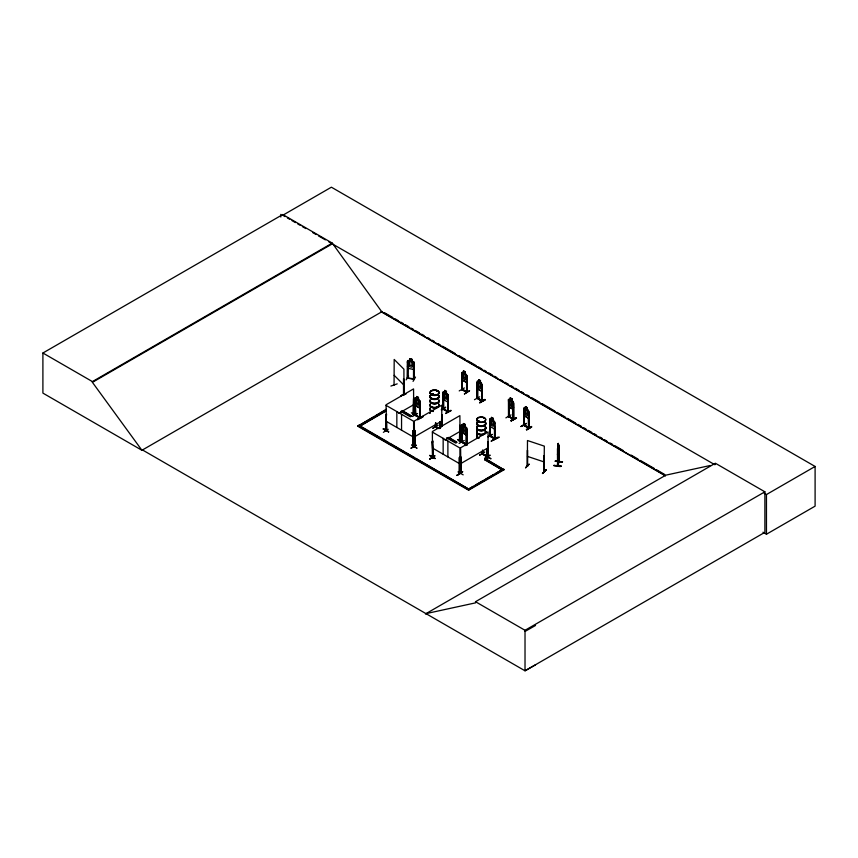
<?xml version="1.0" encoding="UTF-8"?>
<svg xmlns="http://www.w3.org/2000/svg" width="858" height="858" viewBox="0 0 858 858"><rect width="100%" height="100%" fill="white"/><g stroke="black" fill="none" stroke-linecap="round" stroke-linejoin="round"><path stroke-width="1.29" d="M557.925 465.486L557.925 464.907M559.03 461.25L557.657 465.444M557.603 455.416C560.263 440.776 557.754 459.341 557.475 453.979M558.032 444.894L558.161 444.079M558.065 444.809L558.322 443.425L557.936 446.761M554 465.744C563.695 464.264 563.663 468.532 554.064 465.208M559.008 461.743L557.786 465.883L557.925 446.739L557.539 448.798M397.19 383.869L390.905 386.057M436.819 391.42L437.205 391.012M479.483 421.149L478.582 421.278M483.612 418.157L484.169 418.479M529.021 464.21L525.568 467.589M529.171 464.21L525.568 467.921M557.925 445.549L558.054 444.744M557.668 451.737L557.861 452.616L558.579 444.455L557.679 447.629M558.966 445.903L558.89 462.183L558.633 444.712L558.912 462.108M557.861 451.051L558.226 446.139L557.85 465.797M557.486 465.765L558.687 461.765M416.859 448.112L411.69 444.873L416.913 448.133M429.804 455.351C445.828 464.961 419.154 449.571 435.017 458.269M458 471.9L463.191 474.86M420.045 406.274L419.465 407.958L415.486 405.662L414.972 398.187L416.72 398.434M448.166 400.289L447.533 401.93L443.554 399.635L443.039 392.16L443.629 391.731L448.112 395.077L448.166 412.108L447.812 411.089M465.154 373.831L466.902 375.472L466.226 382.26L462.398 379.987M466.849 380.673L466.269 382.357L462.29 380.062L461.829 377.788L462.29 380.062M481.477 391.066L482.099 389.553M482.153 389.521L481.52 391.162L477.649 388.792L477.027 386.626L477.541 388.867L481.574 391.13M466.666 433.258L466.109 434.824L462.269 432.539L461.711 430.341L462.172 432.614L466.205 434.877L466.784 433.269M494.851 427.241L494.208 428.882L490.24 426.587L489.768 424.313M528.217 417.985L524.324 415.744L523.702 413.567L524.227 415.819L528.26 418.082L528.775 416.43M528.26 418.082L528.775 416.505M413.384 369.39L414.157 367.61M394.058 385.221L394.187 359.459L403.914 369.187L403.957 394.701L403.507 394.176M403.657 394.777L403.689 378.904M527.305 466.184L527.477 450.171L527.649 466.291L527.445 465.454M543.918 471.139L544.197 471.814L544.187 455.909M544.101 471.535L544.315 446.139L527.477 440.529L527.37 466.205M412.408 416.516L417.567 413.545M432.882 428.346L438.084 425.118L432.925 428.088M459.212 390.916L464.371 387.934M479.665 396.825L474.474 399.699M459.094 443.447L464.242 440.497M479.568 455.298L484.77 452.069L479.611 455.04M492.31 434.459L488.159 436.84M505.888 417.867L511.046 414.886M383.365 432.325L388.234 429.268M429.676 459.084L434.813 455.845M385.875 431.038L386.443 431.306L386.1 415.025L385.928 431.07L386.626 431.199L386.572 430.534M412.977 446.664L413.127 430.641L413.47 446.911L412.88 446.61L413.642 446.75M432.679 457.443L432.196 457.142L433.086 456.896M432.368 457.614L432.958 457.925L432.389 441.162L433.033 440.991M459.298 473.401L459.448 457.378L459.791 473.659L459.212 473.348L459.985 473.53L459.92 448.005L432.421 432.132M415.283 414.511L415.465 414.886M415.701 414.789L415.122 414.478M415.69 415.39L415.175 399.217L415.647 415.336M415.122 415.058L420.291 418.007L420.227 402.134L419.573 401.962L420.098 418.136L420.045 401.072L418.35 399.442M443.683 408.708L443.007 408.558L443.575 408.88M443.243 393.189L443.575 409.459L443.704 397.426M435.596 426.308C436.979 427.037 433.923 426.769 438.17 428.367M448.112 411.497L447.769 411.261M448.337 412.001L447.822 395.828L447.64 411.872C451.662 412.698 434.931 405.148 447.672 411.272M461.754 389.618L466.902 392.535L466.849 375.461M462.505 389.178L461.969 388.867L462.162 389.854L461.979 373.616M463.524 372.822L461.776 372.576L462.183 389.843L462.441 379.172M462.012 389.478L467.095 392.406L466.559 376.254L466.827 392.535L466.409 391.698M477.08 398.444C476.351 396.771 478.839 399.774 482.153 401.34L482.099 384.266L480.405 382.636L481.199 383.816L481.199 387.462L480.351 388.535L478.775 387.623L477.927 385.564L478.775 379.676L480.459 380.652L480.459 382.604M462.323 431.724L462.194 442.449L461.625 442.17L462.29 441.688M462.323 426.437L462.29 442.267M466.205 444.755L466.441 428.818L466.259 444.852L461.701 442.192M490.261 436.003L490.197 436.422M482.282 453.249L482.668 454.268L482.797 450.16M494.787 438.449L494.455 438.052M494.455 438.213L489.864 435.982L495.034 438.931L494.508 428.078M482.282 453.828L487.376 456.778L487.376 456.134M508.933 416.849L508.655 400.568L508.998 416.838L508.429 416.57L509.094 416.076M512.998 418.597L513.685 418.725M523.68 425.375L528.828 428.292L528.775 411.218M528.828 427.713L523.948 424.656M525.45 408.58L523.766 408.397L523.734 425.407L524.431 424.967M528.764 428.292L528.667 427.681M406.124 379.901L408.623 375.997M386.711 429.558L386.69 430.169M413.792 414.543L413.224 414.822L413.567 398.541L413.331 414.811L413.792 413.91L413.224 414.242M433.086 456.317L432.389 456.392M459.588 440.991L459.942 440.551M459.448 441.387L460.124 441.237L459.888 425.289L459.373 441.462L460.124 440.658M460.778 457.55L460.778 473.423L460.961 472.468M407.518 361.1L408.194 360.467L413.438 361.54L414.21 362.43L414.232 379.461L407.368 378.078L407.55 361.057M408.14 362.183L407.432 362.194L408.14 362.183L408.118 378.206L407.486 377.52M407.443 366.291L408.14 368.382L413.459 369.423L414.21 367.674M411.958 361.282L411.979 359.288L409.695 358.869L409.77 360.907L408.644 361.325L408.644 364.972L409.77 366.763L411.883 367.192L413.009 365.862L413.009 362.215L411.883 361.336L411.904 359.341M413.545 363.438L414.242 363.427L413.545 363.438L413.588 379.375L413.62 363.299M408.118 378.206L407.958 377.638M407.475 377.895L414.232 378.882M415.508 377.08L413.063 381.37M431.445 394.197L432.829 394.305M432.121 393.897L431.81 394.487L432.732 394.508M478.12 421.149L479.021 421.278M542.492 473.262L546.106 469.573M546.256 469.916L542.471 473.552L546.128 469.862M413.127 414.639L413.513 414.393M414.307 446.525L414.972 445.967M460.628 473.273L461.304 472.704M461.218 473.198L461.068 457.175M487.816 457.818L488.095 441.57L487.58 457.754L488.32 457.571L487.634 457.078M408.194 360.467L407.443 361.057L407.443 378.088M386.711 430.18L386.711 421.9M461.25 473.219L461.25 457.282M403.517 394.616L403.517 378.743M432.335 394.326L431.906 394.09M432.539 394.036L431.906 394.53M478.496 420.881L478.196 421.46L479.107 421.439M415.025 398.241L415.594 397.844M478.775 381.628L477.027 381.381L477.048 398.455M463.341 425.418L461.647 425.139L461.679 442.202M461.711 425.193L462.269 424.796M509.073 406.939L512.966 409.18L513.524 407.625L513.009 409.277L508.976 407.014L508.451 399.528L510.145 399.807M489.768 419.165L490.336 418.768M524.302 407.915L523.766 408.301M386.529 414.146L386.711 414.253M386.572 415.293L385.928 415.133M411.4 412.795L416.344 415.83M414.746 430.437L414.982 446.396L414.918 430.534M441.312 426.565L441.773 414.832L441.956 426.405M441.495 426.673L441.956 414.929M412.945 446.61L413.417 446.879L413.073 446.063M411.046 448.326L416.194 445.366M411.025 448.048L416.162 445.077M441.773 426.297L441.773 405.18L414.275 421.053L414.704 446.299M459.556 441.57L460.07 425.386M432.722 458.022L432.421 441.773L432.947 457.947M432.893 442.042L432.25 441.881M457.722 439.532L462.623 442.331M429.719 459.169L434.845 455.845L429.719 458.837M487.762 457.85L488.277 441.677M490.83 458.612L485.928 455.823M459.706 473.627L459.223 472.747L459.738 473.048M462.441 471.771C445.452 482.936 473.852 464.146 457.4 475.107M457.325 475.107L462.516 472.104M487.634 457.722L488.277 457.55M142.557 449.989L141.999 450.321L42.9 393.103L42.9 353.013L282.754 214.532L332.271 243.114L381.789 311.797L665.293 475.482M282.754 214.532L282.754 215.272L331.392 187.194L815.1 466.462L815.1 506.145L766.462 534.223L762.987 532.207M42.9 353.013L92.417 381.596L332.271 243.114M535.521 664.821L525.021 670.806L142.492 449.957L141.924 450.278L92.417 382.336L332.271 243.854M141.924 450.278L382.346 311.475M484.791 459.362L501.973 469.787L484.791 459.867L485.789 458.783L503.978 469.787L468.607 490.208L357.775 426.212L386.272 409.266M357.775 426.212L358.773 425.139L469.616 489.628M359.92 424.978L373.67 417.042M375.965 415.712L385.124 410.424M386.132 410.51L359.781 426.212L386.132 411.003M418.296 397.522L416.72 396.482L416.72 398.562L415.873 398.723L415.873 402.37L416.72 404.418L418.296 405.33L419.144 404.257L418.404 397.458L418.404 399.41M415.562 397.769L420.098 401.072L420.098 406.317M414.972 398.187L414.993 415.251L420.045 418.103L419.798 417.127M463.459 370.903L462.676 376.769L463.524 378.818L465.1 379.729L465.948 378.657L465.948 375.01L465.1 373.863L465.208 371.846L463.459 370.903L465.1 371.911M461.776 372.576L461.829 389.639M462.365 372.158L466.302 374.431M398.67 413.374L413.567 404.772M467.031 376.523L466.377 376.362M444.787 390.444L443.94 396.342L444.787 398.391L446.364 399.302L447.211 398.23L447.211 394.583L446.364 393.447L446.417 391.452L444.787 390.444L446.417 391.452L446.417 393.414M443.039 392.16L443.06 409.223L448.112 412.076M447.511 394.036L448.166 395.045M443.039 397.393L443.618 399.603M401.169 411.089L411.325 416.291L410.328 416.87L401.169 411.583M448.284 396.096L447.64 395.935M462.012 388.91L462.323 389.307M477.616 380.963L481.553 383.236M477.23 382.421L477.305 398.305L482.346 401.212L482.271 385.328L481.628 385.167L482.078 401.34M478.775 379.804L480.459 380.652M419.519 417.396L420.195 417.374M417.889 419.701L417.61 419.24L422.801 416.312M417.61 419.573L422.833 416.602L417.685 419.573M419.959 418.554L423.048 416.752M466.323 391.795C470.463 392.642 454.922 386.079 466.505 391.688M464.414 393.972L469.594 390.69L464.446 393.908M482.271 385.328L481.628 385.167M441.259 409.813L445.677 407.26L441.548 409.974M441.473 409.888L445.388 407.432M443.575 409.051L448.091 411.529M445.677 413.213L450.868 410.285M445.677 413.545L451.104 410.692M414.275 436.926L441.773 421.053M481.574 400.589C470.302 394.498 485.81 401.984 481.628 400.525M479.686 402.466L484.834 399.474L479.665 402.777L485.102 399.946L484.813 399.463M479.708 402.745L485.081 399.914M462.194 424.753L466.784 428.024L466.773 445.087M464.972 424.474L463.395 423.562L463.459 425.482L462.548 425.675L463.395 431.37L464.972 432.282L465.819 431.209L465.09 424.41L465.09 426.362L466.72 428.056M508.998 399.142L513.588 402.423L513.577 419.487L513.009 419.154L513.245 403.206M508.451 399.528L508.483 416.602M511.894 398.798L510.199 397.822L510.199 399.903L509.352 400.075L509.352 403.71L510.199 405.77L511.776 406.681L512.623 405.609L511.894 398.798L511.894 400.75L512.987 401.383M444.991 440.111L459.888 431.52M462.14 426.544L461.679 426.276L461.797 442.009L466.902 444.959L466.902 429.086L466.259 428.914M491.409 417.428L493.157 418.372L493.886 421.535L493.886 425.182L493.039 426.254L491.462 425.343L490.615 423.294L490.615 419.648L491.462 419.487L491.516 417.492L493.157 418.372M489.918 420.141L489.746 436.175L489.768 419.069L490.315 418.683L494.851 421.997L494.841 439.06L494.347 438.224M447.704 437.955L456.724 442.503L455.716 443.082L446.557 437.784M494.455 438.62L494.508 422.779L495.012 438.899M494.969 423.048L494.326 422.887M523.906 409.363L524.377 409.641M527.091 407.636L527.091 409.588L528.775 411.261M465.326 445.602L467.417 444.455M528.185 410.221L524.249 407.947M511.089 420.592L516.28 417.642L511.132 420.635M511.164 420.924L516.537 418.093L511.089 420.924M528.7 428.239L528.313 412.119L528.957 412.28L529.011 428.185L523.906 425.246L523.906 413.331M528.957 412.28L528.313 412.119M487.945 436.754L492.074 434.373M497.801 437.677C476.78 448.38 513.599 429.976 492.395 440.433M497.543 437.237L492.395 440.218M492.428 440.497L497.554 437.494M521.192 426.415L526.329 423.434M520.903 426.587L526.34 423.444L521.149 426.426M460.607 463.674L488.095 447.801M528.26 427.541L524.431 425.128M531.531 426.469L526.34 429.397L526.63 429.89L531.788 426.898L526.63 429.879M487.097 456.306L486.765 456.081M487.451 456.209L482.668 453.85L486.861 456.07M489.993 455.373L484.77 458.344L489.95 455.062M484.791 459.867L485.789 458.783M469.755 488.384L473.187 486.4M475.482 485.081L483.504 480.448M485.789 479.129L493.811 474.495M496.106 473.176L501.833 469.862M357.775 425.718L468.607 489.704L503.978 469.283M425.439 613.963L665.862 475.15L710.156 465.519M425.997 613.631L475.514 602.863L475.514 601.715L715.368 463.234L764.886 491.816L764.886 532.325L525.021 670.806L525.021 630.298L764.886 491.816M715.368 464.382L714.811 464.714L328.818 241.859M764.167 493.211L766.462 494.54L815.1 466.462M525.021 631.456L535.521 625.471M407.443 377.338L408.204 377.466M386.422 430.019L385.95 430.48M414.543 446.664L414.457 430.802M487.988 457.443L488.095 431.928L460.607 447.801L460.885 473.423M405.716 393.801L400.665 395.817L404.461 394.476M400.697 395.795L405.952 394.036M481.842 400.354L481.992 401.308M513.063 403.314L513.706 403.474L513.76 419.38L508.644 416.398L508.655 400.568M513.191 418.468L513.513 419.487M513.191 419.047L513.245 407.175M528.442 427.852L528.496 417.31M558.226 445.484L558.236 443.425M457.507 439.618L462.666 442.578M485.692 455.909L490.873 458.848M478.238 421.375L478.936 421.332M386.357 430.695L386.282 431.274M413.073 446.482L413.127 430.641M459.395 473.219L459.448 457.378M443.243 409.062L443.243 397.157M447.897 411.722L447.822 395.828M420.012 417.535L415.519 415.079L419.701 417.288M508.998 416.259L508.419 415.958M513.191 418.64L508.998 416.43L513.577 418.908M435.649 426.909L435.649 422.94M524.184 425.064L524.013 424.667M524.163 425.611L524.377 413.61M490.39 435.682L489.693 436.079L494.755 439.028M490.261 435.832L490.004 435.446M494.755 438.449L490.444 435.896M466.773 444.508L462.194 442.031L466.709 444.519M486.915 448.573C486.272 458.322 487.387 460.381 487.376 448.841M386.25 429.815L386.765 429.676M386.25 430.394L386.25 414.521M432.121 394.712L431.553 394.423M414.06 379.472L414.189 378.689M555.265 461.261L562.462 461.969M554.053 465.551L561.261 466.216M466.602 392.106L466.559 376.254M409.77 358.944L411.883 359.384M527.477 456.402L544.315 462.012M432.443 457.614L432.389 431.52L459.888 415.637L460.07 441.259M432.636 458L432.571 441.259M415.444 415.497L414.94 414.586M487.097 456.885L487.205 448.949M415.283 415.09L415.175 399.217M482.443 453.861L482.335 451.222M282.754 215.272L285.06 216.602M287.366 217.932L289.672 219.262M291.967 220.592L295.42 222.587M297.726 223.917L300.032 225.246M302.338 226.576L305.791 228.571M312.698 232.561L316.152 234.556M318.457 235.886L325.364 239.865M384.663 312.805L392.76 317.481M395.077 318.822L398.552 320.828M400.858 322.158L403.174 323.498M405.491 324.828L408.966 326.834M411.282 328.174L413.588 329.515M415.905 330.845L419.38 332.85M421.696 334.191L424.002 335.521M427.477 337.526L429.794 338.867M432.11 340.197L434.416 341.538M437.891 343.543L440.208 344.873M442.524 346.214L455.255 353.56M458.719 355.566L465.669 359.577M467.975 360.907L476.083 365.583M478.389 366.924L481.864 368.929M484.18 370.259L486.497 371.6M488.813 372.94L492.278 374.935M494.594 376.276L496.911 377.617M500.375 379.611L502.691 380.952M505.008 382.293L508.483 384.298M510.8 385.628L513.105 386.969M515.422 388.299L518.897 390.304M521.214 391.645L523.519 392.975M526.994 394.98L529.311 396.321M531.628 397.651L539.725 402.327M542.041 403.668L554.772 411.014M557.078 412.355L565.186 417.031M567.492 418.361L575.6 423.048M577.906 424.378L581.381 426.383M583.697 427.724L586.014 429.054M588.331 430.394L591.795 432.4M594.111 433.73L596.428 435.07M599.892 437.076L602.209 438.406M604.525 439.746L606.842 441.076M610.317 443.082L612.623 444.423M614.939 445.752L623.037 450.439M631.145 455.115L638.084 459.116M640.4 460.456L654.289 468.468M656.595 469.809L664.703 474.485M381.027 311.69L665.465 475.911M527.144 407.604L525.396 406.66L525.45 408.708L524.603 408.88L524.603 412.516L525.45 414.575L527.026 415.486L527.874 414.403L527.874 410.767L527.026 407.668L525.45 406.756M510.199 397.951L511.776 398.863M508.504 416.591L513.524 419.455M416.656 396.514L418.404 397.458M465.09 424.41L463.341 423.466L463.395 425.514M415.594 405.587L419.476 407.84M439.178 428.539L435.993 426.898L438.996 428.635M437.998 428.474L435.424 427.048L435.467 423.048M487.205 456.885L482.185 454.011M402.166 410.51L411.325 415.798M448.702 437.376L456.724 442.009M403.314 411.668L411.325 416.291M448.702 437.87L456.724 442.503M486.936 459.942L503.978 469.787M386.1 405.384L413.599 421.257L413.653 446.804M386.1 421.257L413.599 437.13M432.421 448.005L459.92 463.878M359.931 426.297L387.644 442.299M389.95 443.629L403.807 451.63M406.113 452.96L414.189 457.625M416.505 458.966L468.457 488.953M475.514 601.715L525.021 630.298M543.897 471.707L544.026 455.695M443.018 409.191L443.007 408.558M419.605 417.889L419.755 405.834M386.54 431.124L386.068 404.772L413.567 388.899L413.717 414.564L413.738 398.648M486.733 456.628L486.733 448.68M394.187 375.332L403.914 385.06M413.384 361.636L414.135 362.441M512.912 401.469L513.47 407.657M482.861 454.139L482.614 450.268M462.365 441.709L462.376 442.342M433.086 456.252L433.086 456.831M766.462 494.54L766.462 534.223M557.475 448.766L557.539 465.862M525.514 406.724L525.514 408.676M524.195 409.738L524.088 425.611M502.97 469.208L468.607 489.049M493.103 418.404L493.039 420.399M491.462 417.396L491.462 419.487M490.39 425.697L490.261 436.411L490.208 420.506M482.153 451.319L482.153 454.032M481.81 385.06L481.81 400.933M480.405 380.684L480.351 382.668M478.828 379.772L478.828 381.724M477.691 387.977L477.574 398.691L477.52 382.786M466.516 444.122L466.613 445.055M448.048 395.066L448.048 400.278M447.887 441.055L447.887 456.928M443.157 438.32L443.157 454.204M440.701 421.889L440.701 427.177M440.519 421.997L440.519 427.284M440.229 421.621L440.229 428.239M440.057 421.728L440.057 428.335M436.121 423.209L436.175 427.209M435.939 423.316L435.993 427.316M401.555 414.307L401.555 430.18M396.836 411.583L396.836 427.456M280.813 214.382L280.813 217.01M92.417 381.596L92.417 382.336M485.21 426.683A4.612 2.66 0 0 1 481.209 430.684A4.612 2.66 0 0 1 477.22 426.683M485.145 426.962A4.537 2.617 0 0 1 481.209 430.898A4.537 2.617 0 0 1 477.284 426.962M485.135 430.394A4.526 2.617 0 0 1 481.209 434.32A4.526 2.617 0 0 1 477.295 430.394M485.145 430.641A4.537 2.617 0 0 1 481.209 434.566A4.537 2.617 0 0 1 477.284 430.641M485.21 422.308A4.612 2.66 0 0 1 481.209 426.297A4.612 2.66 0 0 1 477.22 422.308M485.145 426.233A4.537 2.617 0 0 1 481.209 430.158A4.537 2.617 0 0 1 477.284 426.233M485.145 422.586A4.537 2.617 0 0 1 481.209 426.512A4.537 2.617 0 0 1 477.284 422.586M485.21 426.458A4.612 2.66 0 0 1 481.209 430.459A4.612 2.66 0 0 1 477.22 426.458M485.21 422.082A4.612 2.66 0 0 1 481.209 426.072A4.612 2.66 0 0 1 477.22 422.082M485.145 421.846A4.537 2.617 0 0 1 481.209 425.783A4.537 2.617 0 0 1 477.284 421.846M485.135 431.027A4.526 2.617 0 0 1 485.135 433.644M484.416 434.191A4.526 2.617 0 0 1 478.453 434.416A4.526 2.617 0 0 1 477.295 431.027M485.156 430.802A4.558 2.628 0 0 1 481.209 434.749A4.558 2.628 0 0 1 477.262 430.802M477.949 438.009A4.612 2.66 0 0 1 477.22 434.791M477.992 438.234A4.547 2.628 0 0 1 477.273 435.06M478.903 438.202A4.612 2.66 0 0 1 477.22 434.566M478.936 437.912A4.547 2.628 0 0 1 477.273 434.33M438.931 404.161A4.558 2.628 0 0 1 434.534 407.464A4.558 2.628 0 0 1 430.126 404.161M438.985 395.999A4.612 2.66 0 0 1 434.534 399.345A4.612 2.66 0 0 1 430.072 395.999M431.274 394.809A4.612 2.66 0 0 1 433.333 394.112M438.91 396.267A4.537 2.617 0 0 1 434.534 399.56A4.537 2.617 0 0 1 430.148 396.267M431.327 395.088A4.537 2.617 0 0 1 433.354 394.412M438.985 395.774A4.612 2.66 0 0 1 434.534 399.12A4.612 2.66 0 0 1 430.072 395.774M431.274 394.583A4.612 2.66 0 0 1 433.333 393.886M438.91 395.527A4.537 2.617 0 0 1 434.534 398.831A4.537 2.617 0 0 1 430.148 395.527M431.327 394.358A4.537 2.617 0 0 1 433.354 393.672M438.91 400.643A4.537 2.617 0 0 1 434.534 403.946A4.537 2.617 0 0 1 430.148 400.643M438.985 400.375A4.612 2.66 0 0 1 434.534 403.732A4.612 2.66 0 0 1 430.072 400.375M438.985 400.15A4.612 2.66 0 0 1 434.534 403.507A4.612 2.66 0 0 1 430.072 400.15M438.91 399.914A4.537 2.617 0 0 1 434.534 403.206A4.537 2.617 0 0 1 430.148 399.914M438.91 404.322A4.537 2.617 0 0 1 434.534 407.625A4.537 2.617 0 0 1 430.148 404.322M438.91 404.719A4.526 2.617 0 0 1 434.534 408.011A4.526 2.617 0 0 1 430.158 404.719M438.931 404.493A4.558 2.628 0 0 1 434.534 407.807A4.558 2.628 0 0 1 430.126 404.493M431.317 411.282A4.547 2.628 0 0 1 430.137 408.751M433.354 411.229A4.547 2.628 0 0 1 430.137 408.011M429.922 413.331A4.612 2.66 0 0 1 430.072 412.634M429.997 413.073A4.537 2.617 0 0 1 430.148 412.398M432.228 411.475A4.612 2.66 0 0 1 430.072 408.483M433.333 411.518A4.612 2.66 0 0 1 430.072 408.258M555.319 461.121L562.505 461.808L555.319 461.121M383.236 429.021L388.695 431.853L383.247 429M383.472 428.828L388.695 431.853L383.462 428.871M411.508 359.631L410.145 359.352L410.145 360.006L411.508 360.274L411.508 359.631M411.883 361.979L409.77 361.55L409.77 365.197L411.883 365.626L411.883 361.979M464.821 372.082L463.803 371.493L464.821 372.726L464.821 372.082M480.072 380.877L479.054 380.298L480.072 381.531L480.072 380.877M511.497 399.024L510.489 398.444L511.497 399.678L511.497 399.024M526.748 407.829L525.74 407.25L526.748 408.483L526.748 407.829M465.1 374.517L463.524 373.605L463.524 377.252L465.1 378.164L465.1 374.517M480.351 383.322L478.775 382.411L478.775 386.057L480.351 386.969L480.351 383.322M511.776 401.469L510.199 400.557L510.199 404.204L511.776 405.115L511.776 401.469M527.026 410.274L525.45 409.363L525.45 413.009L527.026 413.921L527.026 410.274M446.074 391.656L445.066 391.066L446.074 392.299L446.074 391.656M492.76 418.607L491.741 418.018L492.76 419.251L492.76 418.607M446.364 394.09L444.787 393.179L444.787 396.825L446.364 397.737L446.364 394.09M493.039 421.042L491.462 420.13L491.462 423.777L493.039 424.689L493.039 421.042M418.018 397.683L416.999 397.093L418.018 398.337L418.018 397.683M464.693 424.635L463.685 424.045L464.693 425.289L464.693 424.635M418.296 400.128L416.72 399.217L416.72 402.852L418.296 403.764L418.296 400.128M464.972 427.08L463.395 426.169L463.395 429.804L464.972 430.716L464.972 427.08M478.936 421.75A4.547 2.628 0 0 0 485.757 419.476A4.547 2.628 0 0 0 478.936 417.202A4.547 2.628 0 0 0 478.936 421.75M478.946 422.115A4.526 2.617 0 0 0 485.746 419.852A4.526 2.617 0 0 0 478.946 417.589A4.526 2.617 0 0 0 478.946 422.115M432.271 394.798A4.526 2.617 0 0 0 439.06 392.535A4.526 2.617 0 0 0 432.271 390.272A4.526 2.617 0 0 0 432.271 394.798M432.271 395.184A4.526 2.617 0 0 0 439.06 392.921A4.526 2.617 0 0 0 432.271 390.647A4.526 2.617 0 0 0 432.271 395.184M432.25 394.97A4.558 2.628 0 0 0 439.082 392.696A4.558 2.628 0 0 0 432.25 390.411A4.558 2.628 0 0 0 432.25 394.97"/></g></svg>
